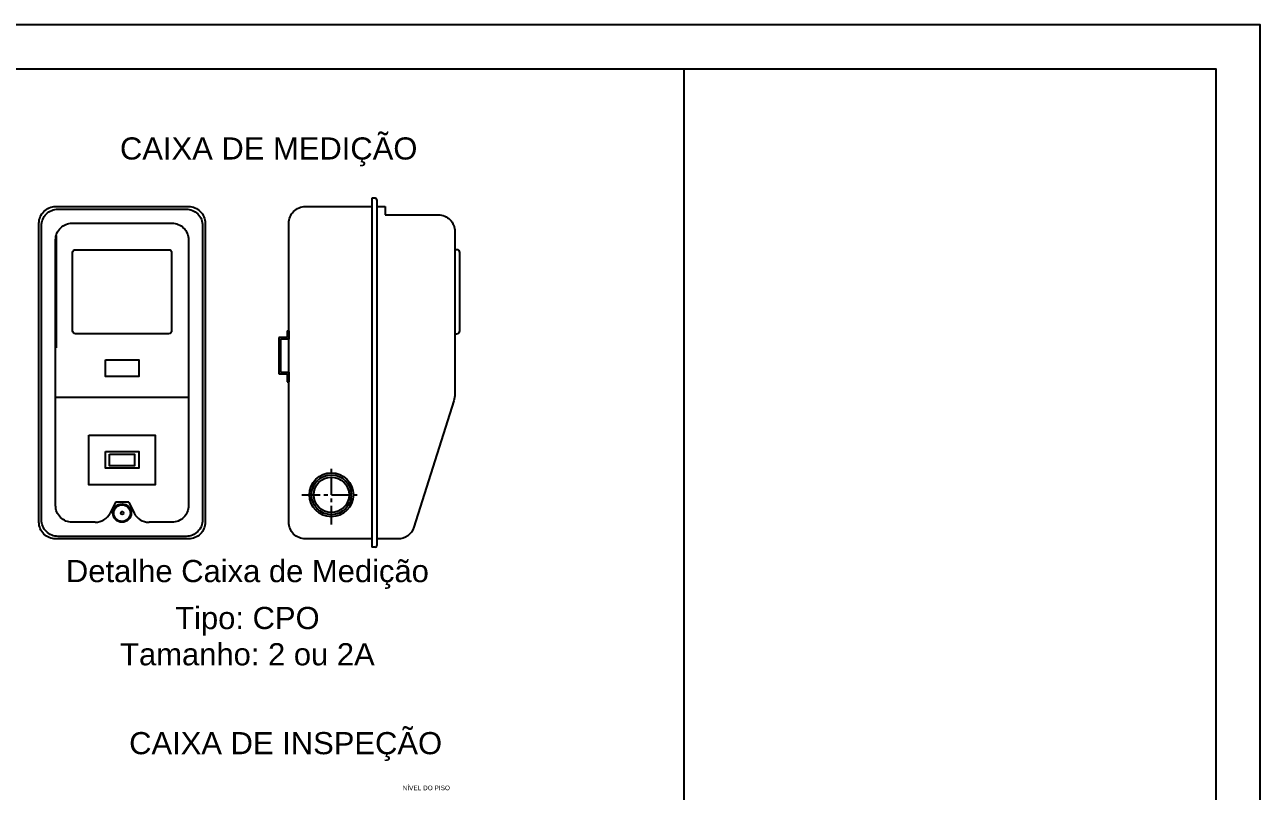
# Model space of a CAD drawing. Header units: millimetres. Extents: x 100 to 1503, y 100 to 694.
# Drawn here: x 521.7 to 940, y 434.4 to 693.9 of the extents above; entities that cross this region are included whole.
import ezdxf
from ezdxf.enums import TextEntityAlignment as Align

# ---------------------------------------------------------------- set-up
doc = ezdxf.new("R2010")
doc.units = ezdxf.units.MM
doc.linetypes.add('CENTER', pattern=[2, 1.25, -0.25, 0.25, -0.25])
doc.layers.add('25', color=2, linetype='Continuous')
doc.layers.add('TXT', color=2, linetype='Continuous')
doc.styles.add('Annotative', font='Arial.ttf')

msp = doc.modelspace()

# ---------------------------------------------------------------- linework, layer by layer
for p, q in [((745, 115), (745, 679)), ((532.314, 622.525), (532.314, 603.541)), ((532.314, 603.541), (532.314, 584.556))]:
    msp.add_line(p, q)
at = {"linetype": 'Continuous'}
for p, q in [((639.208, 635.181), (639.208, 517.056)), ((640.333, 635.181), (639.208, 635.181)), ((640.895, 634.619), (640.895, 517.619)), ((640.895, 632.369), (643.708, 632.369)), ((643.708, 632.369), (643.708, 629.556)), ((610.52, 590.327), (610.52, 588.077)), ((610.52, 590.327), (611.083, 590.327)), ((611.083, 590.327), (611.083, 587.514)), ((610.52, 588.077), (607.708, 588.077)), ((607.708, 588.077), (607.708, 575.702)), ((611.083, 587.514), (608.27, 587.514)), ((608.27, 587.514), (608.27, 576.264)), ((577.135, 576.119), (577.135, 559.244)), ((607.708, 575.702), (610.52, 575.702)), ((608.27, 576.264), (611.083, 576.264)), ((610.52, 575.702), (610.52, 573.08)), ((611.083, 576.264), (611.083, 573.08)), ((610.52, 573.08), (611.083, 573.08)), ((577.135, 567.681), (532.135, 567.681)), ((552.385, 532.325), (550.558, 528.627)), ((556.885, 532.325), (552.385, 532.325)), ((556.885, 532.325), (558.712, 528.627)), ((640.333, 517.056), (639.208, 517.056))]:
    msp.add_line(p, q, dxfattribs=at)
at = {"linetype": 'CENTER', "ltscale": 5}
for p, q in [((625.503, 524.798), (625.503, 544.798)), ((615.503, 534.798), (635.503, 534.798))]:
    msp.add_line(p, q, dxfattribs=at)
for points in [[(100, 100), (940, 100), (940, 693.939), (100, 693.939)], [(150, 679), (925, 679), (925, 115), (150, 115)]]:
    msp.add_lwpolyline(points, close=True)
at = {"linetype": 'Continuous'}
for points in [[(532.135, 632.369), (577.135, 632.369, -0.4142136), (582.76, 626.744), (582.76, 525.494, -0.4142136), (577.135, 519.869), (532.135, 519.869, -0.4142136), (526.51, 525.494), (526.51, 626.744, -0.4142136)], [(532.979, 631.525), (576.291, 631.525, -0.4142136), (581.916, 625.9), (581.916, 526.338, -0.4142136), (576.291, 520.713), (532.979, 520.713, -0.4142136), (527.354, 526.338), (527.354, 625.9, -0.4142136)]]:
    msp.add_lwpolyline(points, format="xyb", close=True, dxfattribs=at)
for points in [[(639.208, 519.869), (616.708, 519.869, -0.4142136), (611.083, 525.494), (611.083, 626.744, -0.4142136), (616.708, 632.369), (639.208, 632.369)], [(643.708, 629.556), (661.708, 629.556, -0.4142136), (667.333, 623.931), (667.333, 568.794, -0.0979633), (666.909, 566.652), (653.386, 523.801, -0.3272633), (648.022, 519.869), (640.895, 519.869)], [(545.515, 525.494), (537.76, 525.494, -0.4142136), (532.135, 531.119), (532.135, 621.119, -0.4142136), (537.76, 626.744), (571.51, 626.744, -0.4142136), (577.135, 621.119), (577.135, 531.119, -0.4142136), (571.51, 525.494), (563.755, 525.494)]]:
    msp.add_lwpolyline(points, format="xyb", dxfattribs=at)
for points in [[(640.895, 632.369), (643.708, 632.369)], [(647.645, 519.869), (640.895, 519.869)]]:
    msp.add_lwpolyline(points, dxfattribs=at)
msp.add_lwpolyline([(538.872, 617.779), (570.399, 617.779, -0.4142136), (571.399, 616.779), (571.399, 590.302, -0.4142136), (570.399, 589.302), (538.872, 589.302, -0.4142136), (537.872, 590.302), (537.872, 616.779, -0.4142136)], format="xyb", close=True)
msp.add_lwpolyline([(667.333, 617.779), (667.333, 589.302)])
msp.add_lwpolyline([(667.333, 589.302), (668.006, 589.302, 0.4142136), (669.006, 590.302), (669.006, 616.779, 0.4142136), (668.006, 617.779), (667.333, 617.779)], format="xyb")
for points in [[(549.01, 580.473), (560.26, 580.473), (560.26, 574.848), (549.01, 574.848)], [(543.385, 555.025), (565.885, 555.025), (565.885, 538.15), (543.385, 538.15)], [(549.01, 549.4), (560.26, 549.4), (560.26, 543.775), (549.01, 543.775)], [(550.416, 548.556), (558.854, 548.556), (558.854, 544.619), (550.416, 544.619)]]:
    msp.add_lwpolyline(points, close=True, dxfattribs=at)
for radius in [7.434, 6.745, 5.979]:
    msp.add_circle((625.503, 534.798), radius, dxfattribs=at)
for radius in [3.126, 2.818, 0.497]:
    msp.add_circle((554.635, 528.62), radius)
for centre, radius, start, end in [((640.333, 634.619), 0.562, 0, 90), ((545.515, 531.119), 5.625, 270, 333.7082), ((563.755, 531.119), 5.625, 206.2918, 270), ((640.333, 517.619), 0.562, 270, 0)]:
    msp.add_arc(centre, radius, start, end, dxfattribs=at)

# ---------------------------------------------------------------- texts
at = {"layer": '25', "color": 0, "style": 'Annotative'}
msp.add_text('NÍVEL DO PISO', height=1.5625, dxfattribs=at).set_placement((649.639, 434.782))
at = {"layer": 'TXT', "color": 7, "style": 'Annotative'}
for s, p in [('CAIXA DE MEDIÇÃO ', (605.73, 648.298)), ('Detalhe Caixa de Medição', (597.073, 505.234)), ('Tipo: CPO', (597.073, 489.341)), ('Tamanho: 2 ou 2A', (597.073, 477.065)), ('CAIXA DE INSPEÇÃO ', (611.464, 446.972))]:
    msp.add_text(s, height=7.5, dxfattribs=at).set_placement(p, align=Align.CENTER)

doc.saveas('drawing.dxf')
